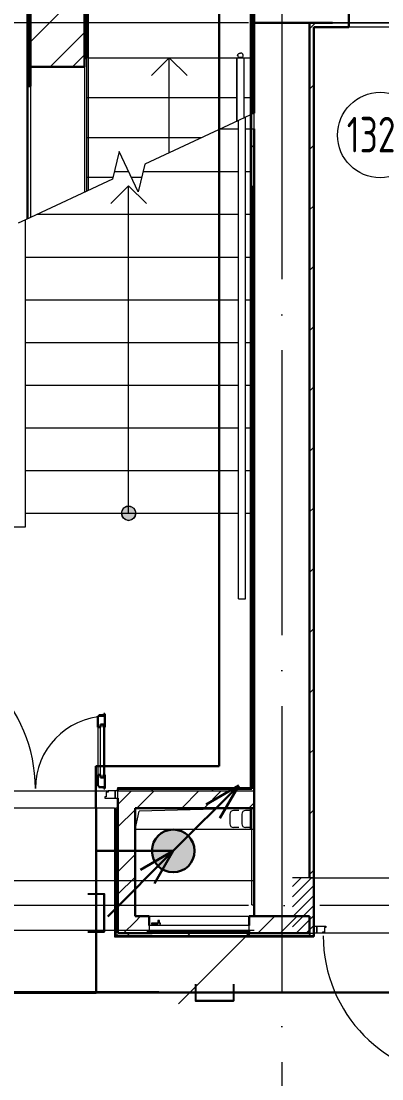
# Model space of a CAD drawing. Header units: millimetres. Extents: x -586848 to 520591, y -385801 to 675781.
# Drawn here: x -20488 to -17956, y 619950 to 627378 of the extents above; entities that cross this region are included whole.
import ezdxf

# ---------------------------------------------------------------- set-up
doc = ezdxf.new("R2010")
doc.units = ezdxf.units.MM
for name, pattern in [('ADSK_Линия сетки', [25, 20, -2.5, 0, -2.5]), ('ADSK_Сверху', [450, 300, -150]), ('ADSK_Штриховая_ш2 п1_5', [4.5, 3, -1.5])]:
    doc.linetypes.add(name, pattern=pattern)
for name, color, linetype, lineweight in [('Provodka', 151, 'Continuous', 30), ('RC-Линии_связи-Адресные', 5, 'Continuous', 30), ('Двери', 252, 'Continuous', 9), ('Лестницы', 252, 'Continuous', 9), ('Линии', 7, 'Continuous', 9), ('Марки помещений', 252, 'Continuous', 20), ('Оборудование', 8, 'Continuous', 18), ('Ограждение', 252, 'Continuous', 9), ('Оси', 252, 'Continuous', 9), ('Перекрытие', 252, 'Continuous', 18), ('Стены внутренние', 7, 'Continuous', 18), ('Стены наружные', 7, 'Continuous', 18), ('Стены штриховка', 7, 'Continuous', 9), ('Стрелки вверх', 7, 'Continuous', 18)]:
    doc.layers.add(name, color=color, linetype=linetype, lineweight=lineweight)
doc.layers.add('Двери открывание', color=7, linetype='Continuous', lineweight=9, true_color=0xc0c0c0)
doc.styles.add('GOST Common_3', font='', dxfattribs={"height": 3.5})
doc.styles.get('GOST Common_3').set_extended_font_data('GOST 2.304 type A')
pattern_1 = [(0, (-32119.8, 96), (0, 600), []), (90, (-32119.8, 96), (-600, 4e-14), [])]

# ---------------------------------------------------------------- blocks, each defined once
blk = doc.blocks.new('1 этаж')
at = {"layer": 'Двери', "lineweight": 18, "true_color": 0x636466}
h = blk.add_hatch(dxfattribs=at)
h.set_pattern_fill('FP_2', color=251, angle=180, style=0, pattern_type=2)
h.set_pattern_definition([(225, (-16940.8, -11543.73), (35.3553, -35.3553), [])])
h.paths.add_polyline_path([(-16350.8, -11738.7), (-16350.8, -11348.7), (-16500.8, -11348.7), (-16500.8, -11738.7)])
h.paths.add_polyline_path([(-17780.8, -11738.7), (-17630.8, -11738.7), (-17630.8, -11348.7), (-17780.8, -11348.7)])
at = {"layer": 'Ограждение', "true_color": 0x636466}
h = blk.add_hatch(dxfattribs=at)
h.set_pattern_fill('FP_25', color=251, style=0, pattern_type=2)
h.set_pattern_definition(pattern_1)
h.paths.add_polyline_path([(-19645.8, -6722.1), (-19635.8, -6717.5), (-19635.8, -3558.7), (-19645.8, -3568.7), (-19645.8, -6688.7)])
h = blk.add_hatch(dxfattribs=at)
h.set_pattern_fill('FP_25', color=251, style=0, pattern_type=2)
h.set_pattern_definition(pattern_1)
h.paths.add_polyline_path([(-19030.8, -11763.7), (-19025.8, -11758.7), (-19025.8, -10878.7), (-19020.8, -10878.7), (-19020.8, -10858.7), (-19030.8, -10858.7), (-19030.8, -11758.7)])
h = blk.add_hatch(dxfattribs=at)
h.set_pattern_fill('FP_26', color=251, style=0, pattern_type=2)
h.set_pattern_definition(pattern_1)
h.paths.add_polyline_path([(-19005.8, -11763.7), (-17630.8, -11763.7), (-17630.8, -11758.7), (-19025.8, -11758.7), (-19030.8, -11763.7), (-19020.7, -11763.7)])
at = {"layer": 'Стрелки вверх', "true_color": 0x636466}
h = blk.add_hatch(color=251, dxfattribs=at)
edge = h.paths.add_edge_path()
edge.add_arc((-18930.8, -8788.7), 50, 0, 360)
blk.add_hatch(color=251, dxfattribs=at).paths.add_polyline_path([(-18930.8, -8838.7), (-18903.8, -8830.8), (-18885.3, -8809.5), (-18881.3, -8781.6), (-18893, -8756), (-18916.7, -8740.8), (-18944.9, -8740.8), (-18968.6, -8756), (-18980.3, -8781.6), (-18976.3, -8809.5), (-18957.8, -8830.8)])
at = {"color": 251, "lineweight": 18, "true_color": 0x636466}
for p, q in [((-18885.8, -11008.7), (-18856.8, -10881.6)), ((-18050.8, -10858.7), (-18856.8, -10881.6)), ((-18220.9, -10902.1), (-18220.9, -10969.9)), ((-18158.3, -10876), (-18194.8, -10876)), ((-18135.9, -10902.1), (-18135.9, -10969.9)), ((-18073.3, -10876), (-18109.8, -10876)), ((-18050.8, -11008.7), (-18885.8, -11008.7)), ((-18158.3, -10996), (-18194.8, -10996)), ((-18073.3, -10996), (-18109.8, -10996))]:
    blk.add_line(p, q, dxfattribs=at)
for centre, start, end in [((-18194.8, -10902.1), 90, 180), ((-18109.8, -10902.1), 90, 180), ((-18194.8, -10969.9), 180, 270), ((-18109.8, -10969.9), 180, 270)]:
    blk.add_arc(centre, 26.1, start, end, dxfattribs=at)
at = {"layer": 'Двери', "color": 251, "lineweight": 30, "true_color": 0x636466}
for p, q in [((-19139.8, -10214.7), (-19147.8, -10214.7)), ((-19147.8, -10214.7), (-19147.8, -10290.7)), ((-19105.8, -10205.7), (-19139.8, -10205.7)), ((-19139.8, -10205.7), (-19139.8, -10214.7)), ((-19097.8, -10196.7), (-19105.8, -10196.7)), ((-19105.8, -10196.7), (-19105.8, -10205.7)), ((-19097.8, -10290.7), (-19097.8, -10196.7)), ((-19147.8, -10290.7), (-19127.8, -10290.7)), ((-19127.8, -10290.7), (-19127.8, -10272.7)), ((-19127.8, -10272.7), (-19106.8, -10272.7)), ((-19106.8, -10272.7), (-19106.8, -10290.7)), ((-19106.8, -10290.7), (-19097.8, -10290.7)), ((-19147.8, -10626.7), (-19147.8, -10702.7)), ((-19147.8, -10626.7), (-19127.8, -10626.7)), ((-19127.8, -10626.7), (-19127.8, -10644.7)), ((-19127.8, -10644.7), (-19106.8, -10644.7)), ((-19106.8, -10626.7), (-19097.8, -10626.7)), ((-19106.8, -10644.7), (-19106.8, -10626.7)), ((-19097.8, -10720.7), (-19097.8, -10626.7)), ((-19147.8, -10702.7), (-19139.8, -10702.7)), ((-19139.8, -10702.7), (-19139.8, -10711.7)), ((-19139.8, -10711.7), (-19105.8, -10711.7)), ((-19105.8, -10711.7), (-19105.8, -10720.7)), ((-19105.8, -10720.7), (-19097.8, -10720.7))]:
    blk.add_line(p, q, dxfattribs=at)
at = {"layer": 'Двери', "color": 251, "true_color": 0x636466}
for p, q in [((-19147.8, -10290.7), (-19147.8, -10626.7)), ((-19127.8, -10644.7), (-19127.8, -10272.7)), ((-19127.8, -10272.7), (-19106.8, -10272.7)), ((-19106.8, -10272.7), (-19106.8, -10644.7)), ((-19097.8, -10626.7), (-19097.8, -10290.7)), ((-19106.8, -10644.7), (-19127.8, -10644.7)), ((-19074.8, -10746.7), (-19088.8, -10746.7)), ((-19088.8, -10746.7), (-19088.8, -10780.7)), ((-19074.8, -10738.7), (-19074.8, -10746.7)), ((-19025.8, -10738.7), (-19074.8, -10738.7)), ((-19005.8, -10738.7), (-19025.8, -10738.7)), ((-19025.8, -10738.7), (-19025.8, -10788.7)), ((-19025.8, -10788.7), (-19025.8, -10738.7)), ((-19005.8, -10788.7), (-19005.8, -10738.7)), ((-19088.8, -10780.7), (-19097.8, -10780.7)), ((-19097.8, -10780.7), (-19097.8, -10788.7)), ((-19097.8, -10788.7), (-19025.8, -10788.7)), ((-19025.8, -10788.7), (-19005.8, -10788.7)), ((-17630.8, -11688.7), (-17610.8, -11688.7)), ((-17630.8, -11738.7), (-17630.8, -11688.7)), ((-17610.8, -11688.7), (-17610.8, -11738.7)), ((-17610.8, -11688.7), (-17546.8, -11688.7)), ((-17610.8, -11738.7), (-17610.8, -11688.7)), ((-17569.8, -11730.7), (-17569.8, -11738.7)), ((-17555.8, -11730.7), (-17569.8, -11730.7)), ((-17555.8, -11696.7), (-17555.8, -11730.7)), ((-17546.8, -11696.7), (-17555.8, -11696.7)), ((-17546.8, -11688.7), (-17546.8, -11696.7)), ((-17610.8, -11738.7), (-17630.8, -11738.7)), ((-17569.8, -11738.7), (-17610.8, -11738.7))]:
    blk.add_line(p, q, dxfattribs=at)
at = {"layer": 'Двери', "color": 251, "linetype": 'ADSK_Штриховая_ш2 п1_5', "true_color": 0x636466}
for p, q in [((-17630.8, -11348.7), (-17780.8, -11348.7)), ((-17630.8, -11738.7), (-17630.8, -11348.7)), ((-17780.8, -11738.7), (-17630.8, -11738.7))]:
    blk.add_line(p, q, dxfattribs=at)
at = {"layer": 'Двери открывание', "color": 251, "true_color": 0x636466}
for centre, radius, start, end in [((-20631.8, -10720.7), 1046, 0, 89.01398), ((-19079.8, -10720.7), 506, 92.03862, 180), ((-16566.8, -11756.7), 998, 180, 268.96655)]:
    blk.add_arc(centre, radius, start, end, dxfattribs=at)
at = {"layer": 'Лестницы', "color": 251, "true_color": 0x636466}
for p, q in [((-19215.8, -5588.7), (-18170.8, -5588.7)), ((-18120.8, -5588.7), (-18075.8, -5588.7)), ((-19225.8, -5868.7), (-18170.8, -5868.7)), ((-19225.8, -5868.7), (-18170.8, -5868.7)), ((-18120.8, -5868.7), (-18075.8, -5868.7)), ((-18120.8, -5868.7), (-18075.8, -5868.7)), ((-18050.8, -5978.4), (-18110.8, -6006.4)), ((-18050.8, -6088.7), (-18050.8, -5978.4)), ((-18160.8, -6029.7), (-18817.5, -6335.9)), ((-18287.4, -6088.7), (-18160.8, -6088.7)), ((-18287.4, -6088.7), (-18160.8, -6088.7)), ((-18110.8, -6088.7), (-18075.8, -6088.7)), ((-18110.8, -6088.7), (-18075.8, -6088.7)), ((-18065.8, -6088.7), (-18050.8, -6088.7)), ((-18065.8, -6088.7), (-18050.8, -6088.7)), ((-19225.8, -6148.7), (-18416.1, -6148.7)), ((-19225.8, -6148.7), (-18416.1, -6148.7)), ((-18996.8, -6247.1), (-19044.1, -6441.6)), ((-18864.8, -6530.3), (-18996.8, -6247.1)), ((-18817.5, -6335.9), (-18864.8, -6530.3)), ((-19044.1, -6441.6), (-19655.8, -6726.8)), ((-19225.8, -6428.7), (-19041, -6428.7)), ((-19225.8, -6428.7), (-19041, -6428.7)), ((-19031.3, -6388.7), (-18930.8, -6388.7)), ((-19031.3, -6388.7), (-18930.8, -6388.7)), ((-18912.1, -6428.7), (-18840.1, -6428.7)), ((-18912.1, -6428.7), (-18840.1, -6428.7)), ((-18830.4, -6388.7), (-18160.8, -6388.7)), ((-18830.4, -6388.7), (-18160.8, -6388.7)), ((-18110.8, -6388.7), (-18075.8, -6388.7)), ((-18110.8, -6388.7), (-18075.8, -6388.7)), ((-19574.2, -6688.7), (-18160.8, -6688.7)), ((-19574.2, -6688.7), (-18160.8, -6688.7)), ((-18110.8, -6688.7), (-18075.8, -6688.7)), ((-18110.8, -6688.7), (-18075.8, -6688.7)), ((-19655.8, -6988.7), (-18160.8, -6988.7)), ((-19655.8, -6988.7), (-18160.8, -6988.7)), ((-18110.8, -6988.7), (-18075.8, -6988.7)), ((-18110.8, -6988.7), (-18075.8, -6988.7)), ((-19655.8, -7288.7), (-18160.8, -7288.7)), ((-19655.8, -7288.7), (-18160.8, -7288.7)), ((-18110.8, -7288.7), (-18075.8, -7288.7)), ((-18110.8, -7288.7), (-18075.8, -7288.7)), ((-19655.8, -7588.7), (-18160.8, -7588.7)), ((-19655.8, -7588.7), (-18160.8, -7588.7)), ((-18110.8, -7588.7), (-18075.8, -7588.7)), ((-18110.8, -7588.7), (-18075.8, -7588.7)), ((-19655.8, -7888.7), (-18160.8, -7888.7)), ((-19655.8, -7888.7), (-18160.8, -7888.7)), ((-18110.8, -7888.7), (-18075.8, -7888.7)), ((-18110.8, -7888.7), (-18075.8, -7888.7)), ((-19655.8, -8188.7), (-18160.8, -8188.7)), ((-19655.8, -8188.7), (-18160.8, -8188.7)), ((-18110.8, -8188.7), (-18075.8, -8188.7)), ((-18110.8, -8188.7), (-18075.8, -8188.7)), ((-19655.8, -8488.7), (-18160.8, -8488.7)), ((-19655.8, -8488.7), (-18160.8, -8488.7)), ((-18110.8, -8488.7), (-18075.8, -8488.7)), ((-18110.8, -8488.7), (-18075.8, -8488.7)), ((-19655.8, -8788.7), (-18160.8, -8788.7)), ((-19655.8, -8788.7), (-18160.8, -8788.7)), ((-18110.8, -8788.7), (-18075.8, -8788.7)), ((-18110.8, -8788.7), (-18075.8, -8788.7)), ((-20636.8, -10738.7), (-19074.8, -10738.7))]:
    blk.add_line(p, q, dxfattribs=at)
at = {"layer": 'Линии', "color": 251, "linetype": 'ADSK_Сверху', "ltscale": 100, "true_color": 0x636466}
for p, q in [((-21660.8, -11368.7), (-18050.8, -11368.7)), ((-18050.8, -11718.7), (-21660.8, -11718.7))]:
    blk.add_line(p, q, dxfattribs=at)
at = {"layer": 'Марки помещений', "color": 251, "true_color": 0x636466}
blk.add_circle((-17164.8, -6132.1), 300, dxfattribs=at)
at = {"layer": 'Оборудование', "color": 251, "true_color": 0x636466}
for p, q in [((-18725.4, -11648.4), (-18725.4, -11665.9)), ((-18713.2, -11648.4), (-18725.4, -11648.4)), ((-18713.2, -11665.9), (-18713.2, -11648.4)), ((-18785.8, -11683.7), (-18785.8, -11720.1)), ((-18085.8, -11683.7), (-18785.8, -11683.7)), ((-18784.9, -11721), (-18086.7, -11721)), ((-18778.8, -11721), (-18778.8, -11730.8)), ((-18777.8, -11731.7), (-18093.8, -11731.7)), ((-18770, -11668.4), (-18770, -11673.4)), ((-18724.1, -11668.4), (-18770, -11668.4)), ((-18770, -11673.4), (-18724.1, -11673.4)), ((-18766.8, -11733.3), (-18766.8, -11738.7)), ((-18729, -11667.8), (-18729, -11683.7)), ((-18709.7, -11667.8), (-18729, -11667.8)), ((-18725.4, -11665.9), (-18727.4, -11667.8)), ((-18713.2, -11665.9), (-18725.4, -11665.9)), ((-18706.2, -11668.4), (-18714.5, -11668.4)), ((-18714.5, -11673.4), (-18706.2, -11673.4)), ((-18711.2, -11667.8), (-18713.2, -11665.9)), ((-18709.7, -11683.7), (-18709.7, -11667.8)), ((-18706.2, -11673.4), (-18706.2, -11668.4)), ((-18104.8, -11738.7), (-18104.8, -11733.3)), ((-18092.8, -11730.8), (-18092.8, -11721)), ((-18085.8, -11720.1), (-18085.8, -11683.7)), ((-18766.8, -11738.7), (-18104.8, -11738.7)), ((-18085.8, -11738.7), (-18580.8, -12233.7))]:
    blk.add_line(p, q, dxfattribs=at)
for points, knots in [([(-18785.8, -11720.1), (-18785.8, -11720.2), (-18785.8, -11720.4), (-18785.7, -11720.6), (-18785.6, -11720.7), (-18785.4, -11720.8), (-18785.3, -11720.9), (-18785.1, -11721), (-18785, -11721), (-18784.9, -11721)], [0, 0, 0, 0, 0.166667, 0.333333, 0.458333, 0.583333, 0.708333, 0.833333, 1, 1, 1, 1]), ([(-18778.8, -11730.8), (-18778.8, -11730.9), (-18778.8, -11731), (-18778.7, -11731.2), (-18778.6, -11731.4), (-18778.4, -11731.5), (-18778.3, -11731.6), (-18778.2, -11731.7), (-18778.1, -11731.7), (-18777.9, -11731.7), (-18777.8, -11731.7)], [0, 0, 0, 0, 0.166667, 0.333333, 0.458333, 0.583333, 0.666667, 0.75, 0.833333, 1, 1, 1, 1]), ([(-18768.3, -11731.7), (-18768.2, -11731.7), (-18768, -11731.8), (-18767.7, -11731.8), (-18767.6, -11731.9), (-18767.4, -11732), (-18767.2, -11732.2), (-18767.1, -11732.3), (-18767, -11732.5), (-18766.9, -11732.7), (-18766.8, -11732.9), (-18766.8, -11733.1), (-18766.8, -11733.3)], [0, 0, 0, 0, 0.166667, 0.25, 0.333333, 0.416667, 0.5, 0.583333, 0.666667, 0.75, 0.833333, 1, 1, 1, 1]), ([(-18104.8, -11733.3), (-18104.8, -11733.1), (-18104.8, -11732.9), (-18104.7, -11732.7), (-18104.6, -11732.5), (-18104.5, -11732.3), (-18104.4, -11732.2), (-18104.2, -11732), (-18104, -11731.9), (-18103.9, -11731.8), (-18103.6, -11731.8), (-18103.4, -11731.7), (-18103.3, -11731.7)], [-1, -1, -1, -1, -0.833333, -0.75, -0.666667, -0.583333, -0.5, -0.416667, -0.333333, -0.25, -0.166667, 0, 0, 0, 0]), ([(-18093.8, -11731.7), (-18093.7, -11731.7), (-18093.5, -11731.7), (-18093.4, -11731.7), (-18093.3, -11731.6), (-18093.2, -11731.5), (-18093, -11731.4), (-18092.9, -11731.2), (-18092.8, -11731), (-18092.8, -11730.9), (-18092.8, -11730.8)], [-1, -1, -1, -1, -0.833333, -0.75, -0.666667, -0.583333, -0.458333, -0.333333, -0.166667, 0, 0, 0, 0]), ([(-18086.7, -11721), (-18086.6, -11721), (-18086.5, -11721), (-18086.3, -11721), (-18086.2, -11720.9), (-18086, -11720.7), (-18085.9, -11720.6), (-18085.8, -11720.4), (-18085.8, -11720.2), (-18085.8, -11720.1)], [-1, -1, -1, -1, -0.833333, -0.75, -0.583333, -0.458333, -0.333333, -0.166667, 0, 0, 0, 0])]:
    blk.add_open_spline(points, degree=3, knots=knots, dxfattribs=at)
at = {"layer": 'Ограждение', "color": 251, "true_color": 0x636466}
for p, q in [((-19645.8, -3568.7), (-19645.8, -6722.1)), ((-18075.8, -5588.7), (-18075.8, -3568.7)), ((-19215.8, -4718.7), (-19215.8, -5588.7)), ((-19215.8, -5588.7), (-19215.8, -6521.6)), ((-18170.8, -5588.7), (-18170.8, -6034.3)), ((-18170.8, -5588.7), (-18120.8, -5588.7)), ((-18170.8, -6034.3), (-18170.8, -5588.7)), ((-18120.8, -6011), (-18120.8, -5588.7)), ((-18120.8, -6011), (-18120.8, -5588.7)), ((-18075.8, -5990), (-18075.8, -5588.7)), ((-18110.8, -6006.4), (-18160.8, -6029.7)), ((-18110.8, -9088.7), (-18110.8, -6006.4)), ((-18065.8, -5985.4), (-18075.8, -5990)), ((-18075.8, -9088.7), (-18075.8, -5990)), ((-18065.8, -6488.7), (-18065.8, -5985.4)), ((-18160.8, -9088.7), (-18160.8, -6029.7)), ((-19655.8, -6726.8), (-19705.8, -6750.1)), ((-19655.8, -8788.7), (-19655.8, -6726.8)), ((-19655.8, -8883.7), (-19655.8, -8788.7)), ((-20060.8, -8883.7), (-19655.8, -8883.7)), ((-18160.8, -9388.7), (-18160.8, -9088.7)), ((-18110.8, -9388.7), (-18110.8, -9088.7)), ((-18075.8, -10713.7), (-18075.8, -9088.7)), ((-18160.8, -9388.7), (-18110.8, -9388.7)), ((-19005.8, -10713.7), (-18075.8, -10713.7)), ((-19005.8, -10723.7), (-19005.8, -10713.7)), ((-19030.8, -10858.7), (-19020.8, -10858.7)), ((-19030.8, -10858.7), (-19030.8, -11763.7)), ((-19020.8, -10873.7), (-19020.8, -10858.7)), ((-18075.8, -11008.7), (-18075.8, -10858.7)), ((-19030.8, -11763.7), (-19025.8, -11758.7)), ((-19030.8, -11763.7), (-17630.8, -11763.7)), ((-17630.8, -11758.7), (-17630.8, -11763.7))]:
    blk.add_line(p, q, dxfattribs=at)
at = {"layer": 'Ограждение', "color": 251, "true_color": 0x636466, "flags": 128}
for points in [[(-18165.8, -5575.8), (-18165.7, -5574.3), (-18165.6, -5572.8), (-18165.3, -5571.3), (-18164.9, -5569.9), (-18164.4, -5568.5), (-18163.9, -5567.3), (-18163.3, -5566.1), (-18162.6, -5565), (-18162, -5564), (-18161.3, -5563.2), (-18160.6, -5562.4), (-18159.9, -5561.6), (-18159.2, -5561), (-18158.5, -5560.4), (-18157.8, -5559.9), (-18157.2, -5559.4), (-18156.6, -5559), (-18155.9, -5558.6), (-18155.3, -5558.3), (-18154.8, -5558), (-18154.2, -5557.7), (-18153.6, -5557.4), (-18153.1, -5557.2), (-18152.6, -5557), (-18152.1, -5556.9), (-18151.6, -5556.7), (-18151.1, -5556.6), (-18150.6, -5556.4), (-18150.2, -5556.3), (-18149.7, -5556.2), (-18149.3, -5556.1), (-18148.9, -5556.1), (-18148.4, -5556), (-18148, -5556), (-18147.6, -5555.9), (-18147.2, -5555.9), (-18146.7, -5555.9), (-18146.3, -5555.8), (-18145.9, -5555.8), (-18145.8, -5555.8)], [(-18125.8, -5575.8), (-18125.9, -5574.3), (-18126, -5572.8), (-18126.3, -5571.3), (-18126.7, -5569.9), (-18127.2, -5568.5), (-18127.7, -5567.3), (-18128.3, -5566.1), (-18129, -5565), (-18129.6, -5564), (-18130.3, -5563.2), (-18131, -5562.4), (-18131.7, -5561.6), (-18132.4, -5561), (-18133.1, -5560.4), (-18133.8, -5559.9), (-18134.4, -5559.4), (-18135.1, -5559), (-18135.7, -5558.6), (-18136.3, -5558.3), (-18136.8, -5558), (-18137.4, -5557.7), (-18138, -5557.4), (-18138.5, -5557.2), (-18139, -5557), (-18139.5, -5556.9), (-18140, -5556.7), (-18140.5, -5556.6), (-18141, -5556.4), (-18141.4, -5556.3), (-18141.9, -5556.2), (-18142.3, -5556.1), (-18142.8, -5556.1), (-18143.2, -5556), (-18143.6, -5556), (-18144, -5555.9), (-18144.4, -5555.9), (-18144.9, -5555.9), (-18145.3, -5555.8), (-18145.7, -5555.8), (-18145.8, -5555.8)], [(-18147.8, -5588.7), (-18145.8, -5588.7), (-18143.8, -5588.7)]]:
    blk.add_lwpolyline(points, dxfattribs=at)
at = {"layer": 'Ограждение', "color": 251, "true_color": 0x636466}
for start_param, end_param in [(2.98122, 4.712389), (4.712389, 6.464546)]:
    blk.add_ellipse((-18145.8, -5575.8), major_axis=(20, 0), ratio=0.515534, start_param=start_param, end_param=end_param, dxfattribs=at)
at = {"layer": 'Оси', "color": 251, "linetype": 'ADSK_Линия сетки', "ltscale": 100, "true_color": 0x636466}
for p, q in [((-17855.8, -2643.7), (-17855.8, -33769.9)), ((4411.5, -5343.7), (-72528.1, -5343.7)), ((4411.5, -11543.7), (-72528.1, -11543.7))]:
    blk.add_line(p, q, dxfattribs=at)
at = {"layer": 'Перекрытие', "color": 251, "ltscale": 100, "true_color": 0x636466}
for p, q in [((-19215.8, -5588.7), (-18170.8, -5588.7)), ((-18120.8, -5588.7), (-18075.8, -5588.7)), ((-18065.8, -11008.7), (-18885.8, -11008.7))]:
    blk.add_line(p, q, dxfattribs=at)
at = {"layer": 'Стены внутренние', "color": 251, "lineweight": 30, "true_color": 0x636466}
for p, q in [((-18050.8, -3543.7), (-18050.8, -5978.4)), ((-17385.4, -5343.7), (-17385.4, -4793.7)), ((-17660.8, -5343.7), (-18050.8, -5343.7)), ((-17660.8, -11348.7), (-17660.8, -5343.7)), ((-18050.8, -6088.7), (-18050.8, -10738.7)), ((-18050.8, -10858.7), (-18050.8, -11618.7)), ((-17630.8, -11738.7), (-17630.8, -11348.7)), ((-18050.8, -11618.7), (-17660.8, -11618.7)), ((-17660.8, -11618.7), (-17660.8, -11738.7))]:
    blk.add_line(p, q, dxfattribs=at)
at = {"layer": 'Стены внутренние', "color": 251, "true_color": 0x636466}
for p, q in [((-17500.8, -5343.7), (-17385.4, -5343.7)), ((-17630.8, -11348.7), (-16500.8, -11348.7)), ((-17660.8, -11738.7), (-17630.8, -11738.7)), ((-16561.8, -11738.7), (-17569.8, -11738.7))]:
    blk.add_line(p, q, dxfattribs=at)
at = {"layer": 'Стены наружные', "color": 251, "lineweight": 30, "true_color": 0x636466}
for p, q in [((-19635.8, -3558.7), (-19635.8, -5788)), ((-19620.8, -5788), (-19620.8, -3543.7)), ((-18065.8, -3558.7), (-18065.8, -5985.4)), ((-18050.8, -5978.4), (-18050.8, -3543.7)), ((-19240.8, -4743.7), (-19240.8, -5652.7)), ((-19225.8, -5593.3), (-19225.8, -4728.7)), ((-17500.8, -5343.7), (-17660.8, -5343.7)), ((-17385.4, -5373.7), (-17385.4, -5343.7)), ((-17630.8, -5373.7), (-17385.4, -5373.7)), ((-17630.8, -11348.7), (-17630.8, -5373.7)), ((-19240.8, -5593.3), (-19225.8, -5593.3)), ((-19620.8, -5652.7), (-19240.8, -5652.7)), ((-19635.8, -5788), (-19620.8, -5788)), ((-18050.8, -10738.7), (-18050.8, -6088.7)), ((-18065.8, -6488.1), (-18065.8, -10723.7)), ((-18065.8, -10723.7), (-19005.8, -10723.7)), ((-19005.8, -10723.7), (-19005.8, -10738.7)), ((-18050.8, -10858.7), (-18050.8, -10738.7)), ((-19005.8, -11738.7), (-19005.8, -10788.7)), ((-19020.8, -10878.7), (-19025.8, -10878.7)), ((-19025.8, -10878.7), (-19025.8, -11758.7)), ((-19020.8, -10873.7), (-19020.8, -10878.7)), ((-19005.8, -10873.7), (-19020.8, -10873.7)), ((-18885.8, -10858.7), (-18050.8, -10858.7)), ((-18885.8, -11618.7), (-18885.8, -10858.7)), ((-18785.8, -11618.7), (-18885.8, -11618.7)), ((-18785.8, -11683.7), (-18785.8, -11618.7)), ((-18050.8, -11618.7), (-18085.8, -11618.7)), ((-18085.8, -11618.7), (-18085.8, -11683.7)), ((-18785.8, -11738.7), (-18785.8, -11720.4)), ((-18085.8, -11720.4), (-18085.8, -11738.7)), ((-19025.8, -11758.7), (-17630.8, -11758.7)), ((-19020.8, -11753.7), (-19005.8, -11753.7)), ((-18766.8, -11738.7), (-19005.8, -11738.7)), ((-17660.8, -11738.7), (-18104.8, -11738.7)), ((-17630.8, -11758.7), (-17630.8, -11738.7))]:
    blk.add_line(p, q, dxfattribs=at)
at = {"layer": 'Стены наружные', "color": 251, "linetype": 'Continuous', "lineweight": 9, "true_color": 0x636466}
for p, q in [((-19620.8, -5477.7), (-19240.8, -5097.7)), ((-17649.1, -5373.7), (-17619.1, -5343.7)), ((-19481.4, -5652.7), (-19240.8, -5412.1)), ((-18065.8, -5366.1), (-18050.8, -5351.1)), ((-17660.8, -5385.4), (-17649.1, -5373.7)), ((-19324.3, -5652.7), (-19240.8, -5569.2)), ((-19635.8, -5663.3), (-19620.8, -5648.3)), ((-18065.8, -5790.4), (-18050.8, -5775.4)), ((-17660.8, -5809.7), (-17630.8, -5779.7)), ((-18065.8, -6214.7), (-18050.8, -6199.7)), ((-17660.8, -6233.9), (-17630.8, -6203.9)), ((-18065.8, -6638.9), (-18050.8, -6623.9)), ((-17660.8, -6658.2), (-17630.8, -6628.2)), ((-17660.8, -7082.4), (-17630.8, -7052.4)), ((-17660.8, -7506.7), (-17630.8, -7476.7)), ((-17660.8, -7931), (-17630.8, -7901)), ((-17660.8, -8355.2), (-17630.8, -8325.2)), ((-18065.8, -8760.2), (-18050.8, -8745.2)), ((-17660.8, -8779.5), (-17630.8, -8749.5)), ((-18065.8, -9184.5), (-18050.8, -9169.5)), ((-17660.8, -9203.8), (-17630.8, -9173.8)), ((-18065.8, -9608.8), (-18050.8, -9593.8)), ((-17660.8, -9628), (-17630.8, -9598)), ((-18065.8, -10033), (-18050.8, -10018)), ((-17660.8, -10052.3), (-17630.8, -10022.3)), ((-18065.8, -10457.3), (-18050.8, -10442.3)), ((-17660.8, -10476.6), (-17630.8, -10446.6)), ((-19005.8, -10834.6), (-18909.9, -10738.7)), ((-18872.8, -10858.7), (-18752.8, -10738.7)), ((-18771.5, -10738.7), (-18756.5, -10723.7)), ((-18558.5, -10858.7), (-18438.5, -10738.7)), ((-18401.3, -10858.7), (-18281.3, -10738.7)), ((-18347.2, -10738.7), (-18332.2, -10723.7)), ((-18087, -10858.7), (-18050.8, -10822.5)), ((-19025.8, -10922.3), (-19020.8, -10917.3)), ((-19005.8, -10991.8), (-18885.8, -10871.8)), ((-17660.8, -10900.8), (-17630.8, -10870.8)), ((-19025.8, -10993), (-19020.8, -10988)), ((-19020.8, -10988), (-19005.8, -10973)), ((-19025.8, -11063.7), (-19020.8, -11058.7)), ((-19025.8, -11134.5), (-19020.8, -11129.5)), ((-19025.8, -11205.2), (-19020.8, -11200.2)), ((-19005.8, -11306.1), (-18885.8, -11186.1)), ((-19025.8, -11275.9), (-19020.8, -11270.9)), ((-19025.8, -11346.6), (-19020.8, -11341.6)), ((-19005.8, -11463.2), (-18885.8, -11343.2)), ((-17660.8, -11325.1), (-17654.4, -11318.7)), ((-17654.4, -11318.7), (-17630.8, -11295.1)), ((-19025.8, -11417.3), (-19020.8, -11412.3)), ((-19020.8, -11412.3), (-19005.8, -11397.3)), ((-19025.8, -11488), (-19020.8, -11483)), ((-19025.8, -11558.7), (-19020.8, -11553.7)), ((-19025.8, -11629.4), (-19020.8, -11624.4)), ((-18967, -11738.7), (-18885.8, -11657.5)), ((-18885.8, -11657.5), (-18847, -11618.7)), ((-18024.1, -11738.7), (-17904.1, -11618.7)), ((-17866.9, -11738.7), (-17746.9, -11618.7)), ((-19025.8, -11700.1), (-19020.8, -11695.1)), ((-18809.8, -11738.7), (-18785.8, -11714.7)), ((-19013.7, -11758.7), (-19008.7, -11753.7)), ((-18943, -11758.7), (-18938, -11753.7)), ((-18938, -11753.7), (-18923, -11738.7)), ((-18872.3, -11758.7), (-18867.3, -11753.7)), ((-18801.6, -11758.7), (-18796.6, -11753.7)), ((-18730.8, -11758.7), (-18725.8, -11753.7)), ((-18660.1, -11758.7), (-18655.1, -11753.7)), ((-18589.4, -11758.7), (-18584.4, -11753.7)), ((-18518.7, -11758.7), (-18513.7, -11753.7)), ((-18513.7, -11753.7), (-18498.7, -11738.7)), ((-18448, -11758.7), (-18443, -11753.7)), ((-18377.3, -11758.7), (-18372.3, -11753.7)), ((-18306.6, -11758.7), (-18301.6, -11753.7)), ((-18235.9, -11758.7), (-18230.9, -11753.7)), ((-18165.2, -11758.7), (-18160.2, -11753.7)), ((-18094.4, -11758.7), (-18089.4, -11753.7)), ((-18089.4, -11753.7), (-18074.4, -11738.7)), ((-18023.7, -11758.7), (-18018.7, -11753.7)), ((-17953, -11758.7), (-17948, -11753.7)), ((-17882.3, -11758.7), (-17877.3, -11753.7)), ((-17811.6, -11758.7), (-17806.6, -11753.7)), ((-17740.9, -11758.7), (-17735.9, -11753.7)), ((-17670.2, -11758.7), (-17665.2, -11753.7)), ((-17665.2, -11753.7), (-17650.2, -11738.7))]:
    blk.add_line(p, q, dxfattribs=at)
at = {"layer": 'Стены наружные', "color": 251, "true_color": 0x636466}
for p, q in [((-17500.8, -5343.7), (-15190.8, -5343.7)), ((-15735.4, -5373.7), (-17385.4, -5373.7)), ((-19225.8, -5593.3), (-19225.8, -6526.3)), ((-19240.8, -5652.7), (-19240.8, -6533.3)), ((-19635.8, -6717.5), (-19635.8, -5788)), ((-19620.8, -5788), (-19620.8, -6710.5)), ((-20636.8, -10738.7), (-19074.8, -10738.7)), ((-19030.8, -10858.7), (-20680.8, -10858.7)), ((-19005.8, -10858.7), (-19020.8, -10858.7)), ((-18065.8, -11538.7), (-18065.8, -10858.7)), ((-17660.8, -11348.7), (-17630.8, -11348.7)), ((-18065.8, -11538.7), (-18050.8, -11538.7)), ((-18785.8, -11618.7), (-18085.8, -11618.7))]:
    blk.add_line(p, q, dxfattribs=at)
at = {"layer": 'Стены штриховка', "color": 251, "true_color": 0x636466}
for p, q in [((-18065.8, -6788.7), (-18050.8, -6788.7)), ((-18050.8, -8354), (-18065.8, -8354)), ((-19005.8, -10738.7), (-18050.8, -10738.7)), ((-19020.8, -10878.7), (-19020.8, -11753.7)), ((-19005.8, -11753.7), (-17630.8, -11753.7))]:
    blk.add_line(p, q, dxfattribs=at)
at = {"layer": 'Стрелки вверх', "color": 251, "true_color": 0x636466}
for p, q in [((-18645.8, -5588.7), (-18770.8, -5713.7)), ((-18645.8, -5868.7), (-18645.8, -5588.7)), ((-18645.8, -5588.7), (-18520.8, -5713.7)), ((-18645.8, -6148.7), (-18645.8, -5868.7)), ((-18645.8, -6255.8), (-18645.8, -6148.7)), ((-18930.8, -6488.7), (-19055.8, -6613.7)), ((-18930.8, -6688.7), (-18930.8, -6488.7)), ((-18930.8, -6488.7), (-18805.8, -6613.7)), ((-18930.8, -6988.7), (-18930.8, -6688.7)), ((-18930.8, -7288.7), (-18930.8, -6988.7)), ((-18930.8, -7588.7), (-18930.8, -7288.7)), ((-18930.8, -7888.7), (-18930.8, -7588.7)), ((-18930.8, -8188.7), (-18930.8, -7888.7)), ((-18930.8, -8488.7), (-18930.8, -8188.7)), ((-18930.8, -8788.7), (-18930.8, -8488.7)), ((-18968.6, -8756), (-18980.3, -8781.6)), ((-18944.9, -8740.8), (-18968.6, -8756)), ((-18916.7, -8740.8), (-18944.9, -8740.8)), ((-18893, -8756), (-18916.7, -8740.8)), ((-18881.3, -8781.6), (-18893, -8756)), ((-18980.3, -8781.6), (-18976.3, -8809.5)), ((-18976.3, -8809.5), (-18957.8, -8830.8)), ((-18957.8, -8830.8), (-18930.8, -8838.7)), ((-18930.8, -8838.7), (-18903.8, -8830.8)), ((-18903.8, -8830.8), (-18885.3, -8809.5)), ((-18885.3, -8809.5), (-18881.3, -8781.6))]:
    blk.add_line(p, q, dxfattribs=at)
blk.add_circle((-18930.8, -8788.7), 50, dxfattribs=at)
at = {"layer": 'Марки помещений', "color": 251, "true_color": 0x636466, "style": 'GOST Common_3', "width": 0.9}
blk.add_text('132', height=250, dxfattribs=at).set_placement((-17399.7, -6254.3))
blk = doc.blocks.new('*U991')
at = {"layer": 'Provodka'}
h = blk.add_hatch(color=256, dxfattribs=at)
h.paths.add_polyline_path([(150, 0, 0.198912), (106.1, 106.1), (0, 0), (-75, -129.9, 0.57735)])
h.paths.add_polyline_path([(0, 0), (-106.1, -106.1, 0.065543), (-75, -129.9)])
h.paths.add_polyline_path([(0, 0), (-129.9, -75, 0.065543), (-106.1, -106.1)])
h.paths.add_polyline_path([(106.1, 106.1, 0.668179), (-150, 0, 0.131652), (-129.9, -75), (0, 0)])
at = {"layer": 'Provodka', "color": 1}
for p, q in [((0, 0), (459.6, 459.6)), ((459.6, 459.6), (230.4, 327.3)), ((459.6, 459.6), (327.3, 230.4)), ((-459.6, -459.6), (0, 0)), ((0, 0), (-229.3, -132.4)), ((0, 0), (-132.4, -229.3))]:
    blk.add_line(p, q, dxfattribs=at)
at = {"layer": 'Provodka'}
blk.add_circle((0, 0), 150, dxfattribs=at)

msp = doc.modelspace()

# ---------------------------------------------------------------- linework, layer by layer
at = {"layer": 'RC-Линии_связи-Адресные'}
for p, q in [((-19097.2, 628926.4), (-19097.7, 622145.8)), ((-19963, 622145.4), (-19097.2, 622145.8)), ((-19962.7, 621550.1), (-19963, 622145.4)), ((-19420.3, 621550.1), (-19962.7, 621550.1)), ((-19962.7, 621550.1), (-19962.2, 620559)), ((-26758.8, 620555.9), (-19520.5, 620559.3)), ((-9147.5, 620555.9), (-26758.8, 620555.9)), ((-19962.2, 620553.3), (-26758.8, 620555.9))]:
    msp.add_line(p, q, dxfattribs=at)
at = {"layer": 'RC-Линии_связи-Адресные', "color": 0, "lineweight": -2}
for points in [[(-20020.6, 620983.1), (-19904.5, 620983.1), (-19904.5, 621250.2)], [(-20020.6, 621250.2), (-19904.5, 621250.2), (-19904.5, 620983.1)], [(-19265.2, 620614.4), (-19265.2, 620498.3), (-18998.1, 620498.3)], [(-18998.1, 620614.4), (-18998.1, 620498.3), (-19265.2, 620498.3)]]:
    msp.add_lwpolyline(points, dxfattribs=at)

# ---------------------------------------------------------------- block references
for name, p in [('1 этаж', (-802.7, 632710.4)), ('*U991', (-19420.3, 621550.1))]:
    msp.add_blockref(name, p)

doc.saveas('drawing.dxf')
